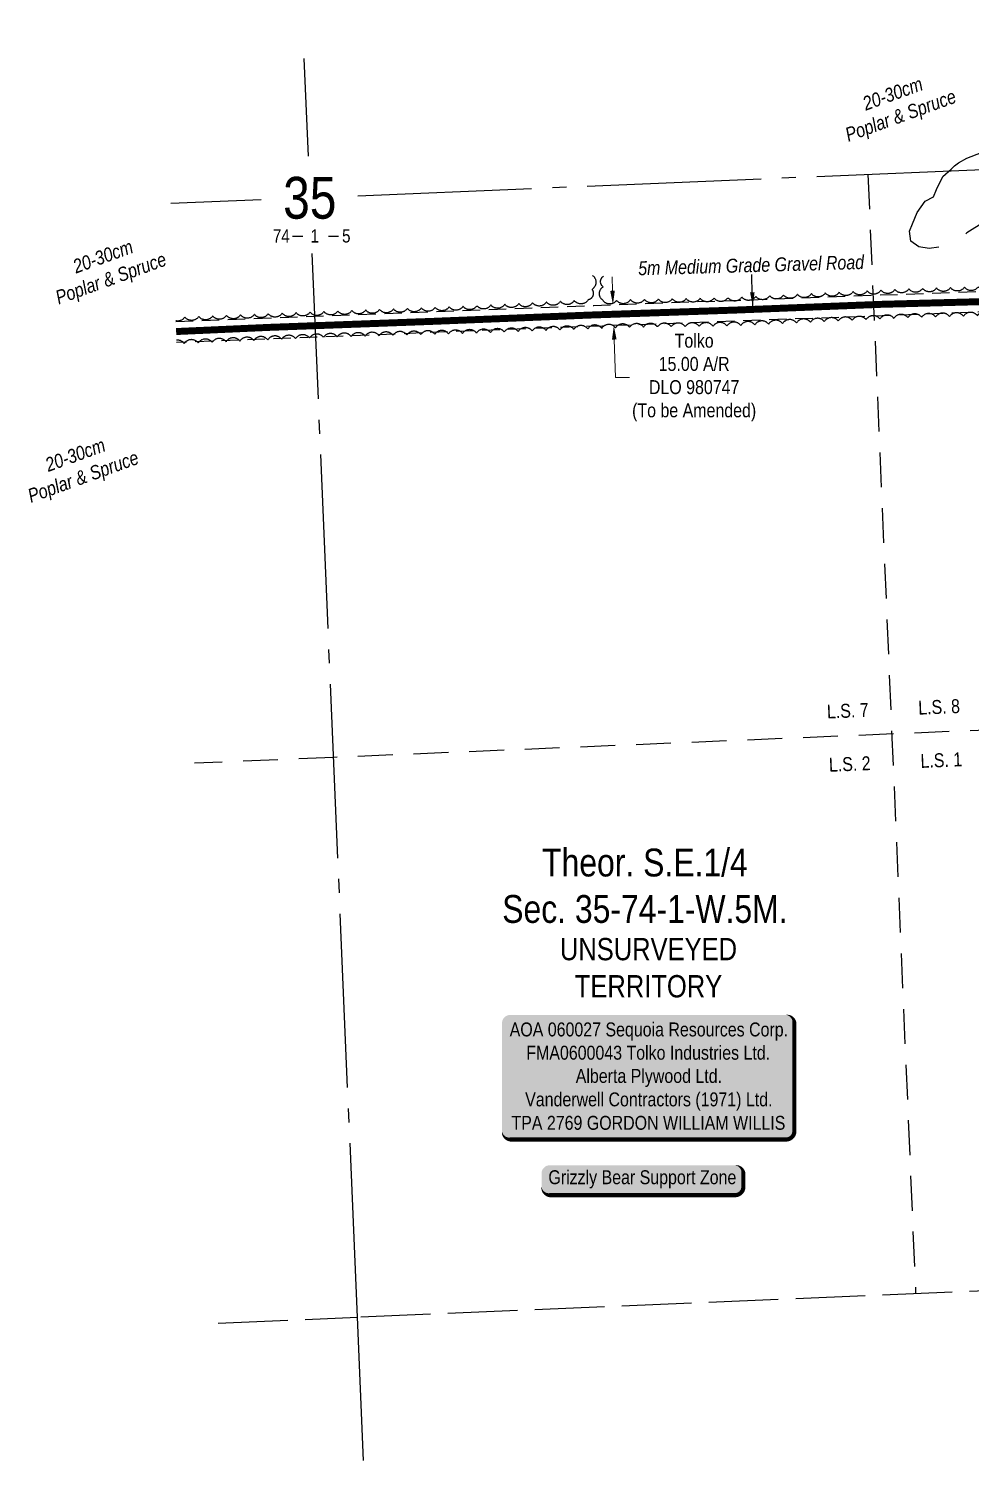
# Model space of a CAD drawing. Extents: x 686944 to 691954, y 6148394 to 6152199.
# Drawn here: x 686944 to 687620, y 6148394 to 6149422 of the extents above; entities that cross this region are included whole.
import ezdxf
from ezdxf.enums import TextEntityAlignment as Align

# ---------------------------------------------------------------- set-up
doc = ezdxf.new("R2010")
doc.units = 0
doc.header["$LTSCALE"] = 5
doc.header["$PDSIZE"] = 0.5
for name, pattern in [('0', [1, 1, 0]), ('foc-ACCESSROAD', [3.75, 2.5, -1.25]), ('foc-LSD', [8, 5, -3]), ('foc-QUARTERLINE', [33, 25, -3, 2, -3]), ('foc-UNSURVEYED', [12.5, 10, -2.5])]:
    doc.linetypes.add(name, pattern=pattern)
doc.layers.get('Defpoints').update_dxf_attribs({"color": 9})
for name, color, linetype in [('10', 1, 'Continuous'), ('9', 3, 'Continuous'), ('AS-ROADS', 254, 'Continuous'), ('AS-SURFACE IMPACT', 7, 'Continuous'), ('AS-WILDLIFE-BLOCK', 131, 'Continuous'), ('C-SYMBOL', 7, 'Continuous'), ('F-AR', 190, 'foc-ACCESSROAD'), ('L-SECLBL', 7, 'Continuous'), ('L-SECQ', 8, 'foc-QUARTERLINE'), ('L-SECTION-LSD', 7, 'foc-LSD'), ('L-UNS-T', 3, 'Continuous'), ('L-USEC', 7, 'foc-UNSURVEYED'), ('T-BUSH', 110, '0'), ('T-BUSH-T', 110, 'Continuous'), ('WETLAND', 143, 'Continuous')]:
    doc.layers.add(name, color=color, linetype=linetype)
doc.layers.add('F-AR-T', color=190, linetype='Continuous', lineweight=9)
doc.layers.add('T-TEXT', color=48, linetype='Continuous', lineweight=18)
doc.styles.add('100L', font='', dxfattribs={"height": 11})
doc.styles.add('175L', font='', dxfattribs={"height": 20})
doc.styles.add('80', font='', dxfattribs={"height": 10})
doc.styles.add('80CG', font='', dxfattribs={"height": 10})
doc.styles.add('80L', font='', dxfattribs={"height": 10})
doc.styles.add('SIMPLEX', font='')
doc.styles.get('100L').set_extended_font_data('Arial Narrow')
doc.styles.get('175L').set_extended_font_data('Arial Narrow')
doc.styles.get('80').set_extended_font_data('Arial Narrow')
doc.styles.get('80CG').set_extended_font_data('Arial Narrow')
doc.styles.get('80L').set_extended_font_data('Arial Narrow')
doc.styles.get('SIMPLEX').set_extended_font_data('Arial Narrow')
doc.dimstyles.new('Compass 5 000', dxfattribs={"dimscale": 5, "dimtxt": 9, "dimasz": 2, "dimexe": 0.2, "dimexo": 0.0625, "dimgap": 0.5, "dimtad": 0, "dimtih": 1, "dimtoh": 1, "dimzin": 0, "dimdsep": 46, "dimtxsty": '80CG', "dimcen": 0.1, "dimse1": 1, "dimse2": 1, "dimclrd": 256, "dimclrt": 256, "dimaunit": 1, "dimadec": 4, "dimazin": 0, "dimtfac": 0.06, "dimtofl": 0, "dimtmove": 0, "dimatfit": 1, "dimfxl": 0.2, "dimtolj": 1, "dimtzin": 0, "dimlwd": -1, "dimarcsym": 0})

# ---------------------------------------------------------------- blocks, each defined once
blk = doc.blocks.new('L-SECLBL')
at = {"layer": '9', "color": 7}
for p, q in [((-5.1, -27.8), (-12.3, -27.8)), ((20.7, -27.8), (13.5, -27.8))]:
    blk.add_line(p, q, dxfattribs=at)
at = {"layer": '10', "color": 2, "style": 'SIMPLEX'}
blk.add_attdef('SEC', text='', height=30, dxfattribs=at).set_placement((0, 0), align=Align.MIDDLE)
at = {"layer": '10', "color": 5, "style": '80L'}
blk.add_attdef('TWP', text='', height=9.5, dxfattribs=at).set_placement((-14.4, -27.4), align=Align.MIDDLE_RIGHT)
blk.add_attdef('RGE', text='', height=9.5, dxfattribs=at).set_placement((3.6, -27.4), align=Align.MIDDLE_CENTER)
blk.add_attdef('MER', text='', height=9.5, dxfattribs=at).set_placement((23.2, -27.4), align=Align.MIDDLE_LEFT)
blk = doc.blocks.new('*U40')
h = blk.add_hatch(color=255)
edge = h.paths.add_edge_path()
edge.add_line((-99, -45.5), (99, -45.5))
edge.add_arc((99, -39.5), 6, 270, 360)
edge.add_line((105, -39.5), (105, 38))
edge.add_arc((99, 38), 6, 0, 90)
edge.add_line((99, 44), (-99, 44))
edge.add_arc((-99, 38), 6, 90, 180)
edge.add_line((-105, 38), (-105, -39.5))
edge.add_arc((-99, -39.5), 6, 180, 270)
at = {"color": 44, "flags": 128}
blk.add_lwpolyline([(-99, -45.5, 3, 3, 0), (99, -45.5, 3, 3, 0.414214), (105, -39.5, 3, 3, 0), (105, 38, 3, 0, 0.414214), (99, 44, 0, 0, 0), (-99, 44, 0, 0, 0.414214), (-105, 38, 0, 0, 0), (-105, -39.5, 0, 3, 0.414214)], format="xyseb", close=True, dxfattribs=at)
at = {"color": 44, "style": '80'}
blk.add_attdef('ENTER_TEXT_001', (-36, -5), '', height=10, dxfattribs=at)
blk = doc.blocks.new('*D83')
at = {"layer": 'Defpoints', "color": 0, "transparency": 16777216}
for p in [(687390.3, 6149224.7), (687363.9, 6149208.7), (687390.8, 6149209.7)]:
    blk.add_point(p, dxfattribs=at)
at = {"layer": 'F-AR-T', "transparency": 16777216}
for p, q in [((687363, 6149233.7), (687362.6, 6149243.7)), ((687364.2, 6149198.8), (687365.2, 6149171.4)), ((687365.2, 6149171.4), (687375.2, 6149171.4))]:
    blk.add_line(p, q, dxfattribs=at)
for points in [[(687364.6, 6149233.8), (687361.3, 6149233.7), (687363.3, 6149223.7)], [(687365.9, 6149198.8), (687362.6, 6149198.7), (687363.9, 6149208.7)]]:
    blk.add_solid(points, dxfattribs=at)
at = {"layer": 'F-AR-T', "transparency": 16777216, "insert": (687421.6, 6149171.4), "char_height": 10, "attachment_point": 5, "style": '80CG'}
blk.add_mtext('\\A1;Tolko\\P15.00 A/R\\PDLO 980747\\P(To be Amended)', dxfattribs=at)
blk = doc.blocks.new('*U86')
h = blk.add_hatch(color=255)
edge = h.paths.add_edge_path()
edge.add_line((-66.5, -11.5), (66.5, -11.5))
edge.add_arc((66.5, -5.5), 6, 270, 360)
edge.add_line((72.5, -5.5), (72.5, 4))
edge.add_arc((66.5, 4), 6, 0, 90)
edge.add_line((66.5, 10), (-66.5, 10))
edge.add_arc((-66.5, 4), 6, 90, 180)
edge.add_line((-72.5, 4), (-72.5, -5.5))
edge.add_arc((-66.5, -5.5), 6, 180, 270)
at = {"color": 131, "flags": 128}
blk.add_lwpolyline([(-66.5, -11.5, 3, 3, 0), (66.5, -11.5, 3, 3, 0.414214), (72.5, -5.5, 3, 3, 0), (72.5, 4, 3, 0, 0.414214), (66.5, 10, 0, 0, 0), (-66.5, 10, 0, 0, 0.414214), (-72.5, 4, 0, 0, 0), (-72.5, -5.5, 0, 3, 0.414214)], format="xyseb", close=True, dxfattribs=at)
at = {"color": 131, "style": '80'}
blk.add_attdef('ENTER_TEXT_001', (-36, -5), '', height=10, dxfattribs=at)

msp = doc.modelspace()

# ---------------------------------------------------------------- linework, layer by layer
at = {"layer": 'AS-ROADS', "const_width": 5, "flags": 128}
msp.add_lwpolyline([(687049.55, 6149204.477), (687115.909, 6149207.456), (687234.019, 6149211.8), (687347.037, 6149216.327), (687451.512, 6149219.909), (687555.671, 6149224.013), (687682.107, 6149227.4), (687743.865, 6149229.111), (687827.573, 6149232.849), (687931.391, 6149236.794), (687979.596, 6149238.676), (688065.746, 6149241.802), (688126.641, 6149243.599), (688202.408, 6149245.802), (688304.546, 6149249.467), (688411.424, 6149252.412), (688523.543, 6149256.113), (688626.417, 6149259.953), (688703.328, 6149262.095), (688803.163, 6149265.018)], dxfattribs=at)
at = {"layer": 'F-AR', "flags": 128}
msp.add_lwpolyline([(687049.245, 6149211.658), (687149.161, 6149215.509), (687329.503, 6149222.486), (687349.616, 6149223.24), (687355.096, 6149223.446), (687951.074, 6149245.185), (687981.226, 6149246.285), (687987.846, 6149246.527), (687995.889, 6149246.82), (688447.522, 6149263.294), (688773.156, 6149273.947), (689420.018, 6149295.109), (689575.062, 6149299.192), (689575.706, 6149284.193), (689420.461, 6149280.104), (688773.799, 6149258.949), (688448.041, 6149248.291), (688011.284, 6149232.36), (688003.282, 6149232.068), (687981.867, 6149231.287), (687951.714, 6149230.187), (687355.659, 6149208.445), (687149.8, 6149200.512), (687049.883, 6149196.661)], dxfattribs=at)
at = {"layer": 'L-SECQ'}
for p, q in [((687141.295, 6149400.462), (687144.269, 6149330.535)), ((687179.943, 6149302.008), (687827.277, 6149329.233)), ((687110.727, 6149299.097), (687045.642, 6149296.359)), ((687179.74, 6148496.657), (687147.244, 6149260.606)), ((687184.112, 6148393.845), (687179.74, 6148496.657))]:
    msp.add_line(p, q, dxfattribs=at)
at = {"layer": 'L-SECTION-LSD'}
for p, q in [((687546.406, 6149317.42), (687580.667, 6148513.518)), ((687964.432, 6148932.33), (687162.642, 6148898.609)), ((687162.642, 6148898.609), (687062.739, 6148894.409))]:
    msp.add_line(p, q, dxfattribs=at)
at = {"layer": 'L-USEC'}
for p in [(687981.594, 6148530.378), (687079.837, 6148492.457), (687179.74, 6148496.657)]:
    msp.add_line(p, (687179.74, 6148496.657), dxfattribs=at)
at = {"layer": 'T-BUSH', "flags": 128}
for points in [[(687653.607, 6149422.008, -0.32804522), (687650.001, 6149416.16, -0.52056705), (687654.115, 6149407.047, -0.52056705), (687658.228, 6149397.933, -0.52056705), (687656.554, 6149389.104, -0.52056705), (687651.566, 6149380.438, -0.52056705), (687659.379, 6149374.329, -0.52056705), (687661.747, 6149366.069, -0.52056705), (687660.042, 6149356.216, -0.52056705), (687658.337, 6149346.363, -0.52056705), (687656.965, 6149336.515, -0.52056705), (687658.928, 6149326.711, -0.52056705), (687660.892, 6149316.906, -0.52056705), (687662.855, 6149307.102, -0.52056705), (687663.476, 6149297.46, -0.52056705), (687659.231, 6149288.406, -0.52056705), (687660.659, 6149279.077, -0.52056705), (687664.004, 6149269.654, -0.52056705), (687667.35, 6149260.231, -0.52056705), (687670.695, 6149250.808, -0.52056705), (687671.295, 6149240.965, -0.52056705), (687665.563, 6149236.949, -0.52056705), (687655.651, 6149238.009, -0.52056705), (687645.685, 6149237.275, -0.52056705), (687635.69, 6149236.971, -0.52056705), (687625.696, 6149236.667, -0.52056705), (687615.701, 6149236.364, -0.52056705), (687605.707, 6149236.06, -0.52056705), (687595.712, 6149235.756, -0.52056705), (687585.718, 6149235.452, -0.52056705), (687575.723, 6149235.148, -0.52056705), (687565.735, 6149234.68, -0.52056705), (687555.749, 6149234.184, -0.52056705), (687545.762, 6149233.688, -0.52056705), (687535.775, 6149233.193, -0.52056705), (687525.788, 6149232.697, -0.52056705), (687515.801, 6149232.201, -0.52056705), (687505.815, 6149231.706, -0.52056705), (687495.828, 6149231.21, -0.52056705), (687485.841, 6149230.714, -0.52056705), (687475.854, 6149230.219, -0.52056705), (687465.867, 6149229.723, -0.52056705), (687455.88, 6149229.227, -0.52056705), (687445.892, 6149228.764, -0.52056705), (687435.895, 6149228.566, -0.52056705), (687425.898, 6149228.368, -0.52056705), (687415.901, 6149228.17, -0.52056705), (687405.904, 6149227.972, -0.52056705), (687395.907, 6149227.774, -0.52056705), (687385.91, 6149227.576, -0.52056705), (687375.912, 6149227.378, -0.52056705), (687365.932, 6149226.789, -0.52056705), (687355.97, 6149226.955, -0.52056705), (687356.217, 6149236.631, -0.52056705), (687356.449, 6149244.219)], [(687348.648, 6149244.772, -0.52056705), (687348.298, 6149234.779, -0.52056705), (687345.495, 6149227.211, -0.52056705), (687335.51, 6149226.726, -0.52056705), (687325.525, 6149226.197, -0.52056705), (687315.54, 6149225.668, -0.52056705), (687305.555, 6149225.139, -0.52056705), (687295.57, 6149224.61, -0.52056705), (687285.585, 6149224.081, -0.52056705), (687275.6, 6149223.552, -0.52056705), (687265.615, 6149223.024, -0.52056705), (687255.624, 6149222.615, -0.52056705), (687245.632, 6149222.238, -0.52056705), (687235.64, 6149221.861, -0.52056705), (687225.648, 6149221.484, -0.52056705), (687215.656, 6149221.107, -0.52056705), (687205.664, 6149220.73, -0.52056705), (687195.672, 6149220.353, -0.52056705), (687185.68, 6149219.975, -0.52056705), (687175.688, 6149219.598, -0.52056705), (687165.696, 6149219.221, -0.52056705), (687155.704, 6149218.839, -0.52056705), (687145.713, 6149218.447, -0.52056705), (687135.721, 6149218.055, -0.52056705), (687125.73, 6149217.663, -0.52056705), (687115.738, 6149217.27, -0.52056705), (687105.747, 6149216.878, -0.52056705), (687095.756, 6149216.486, -0.52056705), (687085.764, 6149216.094, -0.52056705), (687075.773, 6149215.701, -0.52056705), (687065.781, 6149215.309, -0.52056705), (687055.792, 6149214.877, -0.32070988), (687049.222, 6149212.186, -0.32070988)], [(687673.966, 6149201.839, 0.52056705), (687669.402, 6149210.409, 0.52056705), (687664.978, 6149216.529, 0.52056705), (687654.979, 6149216.495, 0.52056705), (687644.981, 6149216.346, 0.52056705), (687634.986, 6149216.073, 0.52056705), (687624.99, 6149215.8, 0.52056705), (687614.995, 6149215.527, 0.52056705), (687605, 6149215.254, 0.52056705), (687595.004, 6149214.981, 0.52056705), (687585.009, 6149214.708, 0.52056705), (687575.014, 6149214.426, 0.52056705), (687565.026, 6149213.96, 0.52056705), (687555.037, 6149213.493, 0.52056705), (687545.049, 6149213.027, 0.52056705), (687535.061, 6149212.56, 0.52056705), (687525.073, 6149212.094, 0.52056705), (687515.084, 6149211.627, 0.52056705), (687505.096, 6149211.161, 0.52056705), (687495.108, 6149210.694, 0.52056705), (687485.12, 6149210.228, 0.52056705), (687475.132, 6149209.761, 0.52056705), (687465.143, 6149209.295, 0.52056705), (687455.155, 6149208.828, 0.52056705), (687445.164, 6149208.468, 0.52056705), (687435.165, 6149208.333, 0.52056705), (687425.167, 6149208.199, 0.52056705), (687415.169, 6149208.065, 0.52056705), (687405.171, 6149207.931, 0.52056705), (687395.173, 6149207.796, 0.52056705), (687385.174, 6149207.662, 0.52056705), (687375.176, 6149207.52, 0.52056705), (687365.184, 6149207.144, 0.52056705), (687355.192, 6149206.768, 0.52056705), (687345.2, 6149206.392, 0.52056705), (687335.208, 6149206.016, 0.52056705), (687325.216, 6149205.639, 0.52056705), (687315.224, 6149205.263, 0.52056705), (687305.232, 6149204.887, 0.52056705), (687295.24, 6149204.511, 0.52056705), (687285.248, 6149204.135, 0.52056705), (687275.256, 6149203.759, 0.52056705), (687265.264, 6149203.382, 0.52056705), (687255.269, 6149203.101, 0.52056705), (687245.273, 6149202.829, 0.52056705), (687235.278, 6149202.558, 0.52056705), (687225.283, 6149202.286, 0.52056705), (687215.287, 6149202.015, 0.52056705), (687205.292, 6149201.743, 0.52056705), (687195.296, 6149201.472, 0.52056705), (687185.301, 6149201.2, 0.52056705), (687175.305, 6149200.929, 0.52056705), (687165.31, 6149200.657, 0.52056705), (687155.318, 6149200.303, 0.52056705), (687145.329, 6149199.854, 0.52056705), (687135.339, 6149199.405, 0.52056705), (687125.35, 6149198.957, 0.52056705), (687115.361, 6149198.508, 0.52056705), (687105.372, 6149198.059, 0.52056705), (687095.383, 6149197.61, 0.52056705), (687085.394, 6149197.161, 0.52056705), (687075.405, 6149196.713, 0.52056705), (687065.416, 6149196.264, 0.52056705), (687055.426, 6149195.852, 0.26750575), (687049.816, 6149198.234, 0.26750575)]]:
    msp.add_lwpolyline(points, format="xyb", dxfattribs=at)
at = {"layer": 'WETLAND', "linetype": 'Continuous'}
for points in [[(687597.267, 6149265.139), (687590.336, 6149264.073), (687583.026, 6149265.433), (687577.246, 6149269.343), (687576.226, 6149276.483), (687578.436, 6149281.923), (687581.666, 6149290.083), (687587.616, 6149298.073), (687593.396, 6149301.303), (687595.606, 6149306.403), (687600.255, 6149315.788), (687606.099, 6149321.095), (687608.54, 6149323.38), (687611.515, 6149325.544), (687617.526, 6149329.051), (687628.01, 6149333.025)], [(687630.115, 6149283.283), (687617.366, 6149275.293), (687616.675, 6149274.731)]]:
    msp.add_lwpolyline(points, dxfattribs=at)

# ---------------------------------------------------------------- block references
at = {"layer": 'AS-SURFACE IMPACT'}
ref = msp.add_blockref('*U40', (687388.6, 6148669.772), dxfattribs=at)
ref.add_attrib('ENTER_TEXT_001', 'AOA 060027 Sequoia Resources Corp.', (687289.109, 6148698.3), dxfattribs={"layer": '0', "color": 44, "height": 10, "style": '80'})
ref.add_attrib('ENTER_TEXT_002', 'FMA0600043 Tolko Industries Ltd.', (687301.043, 6148681.593), dxfattribs={"layer": '0', "color": 44, "height": 10, "style": '80'})
ref.add_attrib('ENTER_TEXT_003', 'Alberta Plywood Ltd.', (687336.554, 6148664.926), dxfattribs={"layer": '0', "color": 44, "height": 10, "style": '80'})
ref.add_attrib('ENTER_TEXT_004', 'Vanderwell Contractors (1971) Ltd.', (687300.238, 6148648.082), dxfattribs={"layer": '0', "color": 44, "height": 10, "style": '80'})
ref.add_attrib('ENTER_TEXT_005', 'TPA 2769 GORDON WILLIAM WILLIS', (687290.391, 6148631.238), dxfattribs={"layer": '0', "color": 44, "height": 10, "style": '80'})
at = {"layer": 'AS-WILDLIFE-BLOCK', "color": 3}
ref = msp.add_blockref('*U86', (687384.473, 6148595.792), dxfattribs=dict(at, xscale=0.99991162, yscale=0.99991162, zscale=0.99991162))
ref.add_attrib('ENTER_TEXT_001', 'Grizzly Bear Support Zone', (687316.914, 6148592.173), dxfattribs={"layer": '0', "color": 131, "height": 9.99912, "style": '80'})
at = {"layer": 'L-SECLBL'}
msp.add_blockref('L-SECLBL', (687145.545, 6149300.561), dxfattribs=at).add_auto_attribs({'SEC': '35', 'TWP': '74', 'RGE': '1', 'MER': '5'})

# ---------------------------------------------------------------- texts
at = {"layer": 'C-SYMBOL', "color": 3, "insert": (687386.241, 6148833.163), "char_height": 19.99823, "width": 203.22433, "attachment_point": 2, "style": '175L'}
msp.add_mtext('Theor. S.E.1/4 \\PSec. 35-74-1-W.5M.', dxfattribs=at)
at = {"layer": 'L-UNS-T', "color": 3, "insert": (687388.806, 6148747.542), "char_height": 15.99859, "attachment_point": 5, "style": '80L'}
msp.add_mtext_dynamic_manual_height_columns('UNSURVEYED TERRITORY', width=126.40258, gutter_width=47.496, heights=[0], dxfattribs=at)
at = {"layer": 'T-BUSH-T', "char_height": 10, "attachment_point": 1, "rotation": 20, "style": '80L'}
for insert in [(687522.941, 6149365.67), (686955.741, 6149248.75), (686935.84, 6149106.286)]:
    msp.add_mtext_dynamic_manual_height_columns('\\pi19.76351;{\\fArial Narrow|b0|i1|c0|p34;20-30cm \\P\\pi0.32626;Poplar & Spruce}', width=83.23097, gutter_width=47.496, heights=[0], dxfattribs=dict(at, insert=insert))
at = {"layer": 'T-TEXT', "insert": (687362.63, 6149254.358), "char_height": 9.99382, "attachment_point": 1, "rotation": 1.6011, "style": '80L'}
msp.add_mtext_dynamic_manual_height_columns('\\pi18.65087;{\\fArial Narrow|b0|i1|c0|p34;5m Medium Grade Gravel Road}', width=199.32985, gutter_width=49.996, heights=[0], dxfattribs=at)

# ---------------------------------------------------------------- dimensions: what is measured, and where the dimension line sits
at = {"layer": 'F-AR-T', "color": 3}
dim = msp.add_linear_dim(base=(687363.862, 6149208.744), p1=(687390.3, 6149224.73), p2=(687390.847, 6149209.729), angle=272.08898, text='Tolko\\P15.00 A/R\\PDLO 980747\\P(To be Amended)', dimstyle='Compass 5 000', dxfattribs=at)
dim.commit()
dim.dimension.update_dxf_attribs({"geometry": '*D83', "text_midpoint": (687421.605, 6149171.416), "dimtype": 161})

# ---------------------------------------------------------------- leaders
at = {"layer": 'T-TEXT', "path_type": 1}
msp.add_leader([(687463.741, 6149222.598), (687462.914, 6149245.488)], dimstyle='Compass 5 000', override={"dimgap": 0.5, "dimtad": 0}, dxfattribs=at)

# ---------------------------------------------------------------- next in the draw order: texts
at = {"layer": 'L-SECTION-LSD', "attachment_point": 1, "rotation": 2.408231, "style": '100L', "bg_fill": 3, "box_fill_scale": 1.5, "bg_fill_color": 256, "bg_fill_transparency": 0}
for s, width, insert, char_height in [('\\pi2.30591;L.S. 7', 30.87774, (687514.451, 6148936.46), 9.99912), ('L.S. 8', 30.39846, (687582.344, 6148939.316), 9.9991), ('\\pi2.14027;L.S. 2', 30.65071, (687516.059, 6148898.213), 9.99912), ('L.S. 1', 29.98854, (687583.953, 6148901.068), 9.9991)]:
    msp.add_mtext_dynamic_manual_height_columns(s, width=width, gutter_width=54.995, heights=[0], dxfattribs=dict(at, insert=insert, char_height=char_height))

doc.saveas('drawing.dxf')
